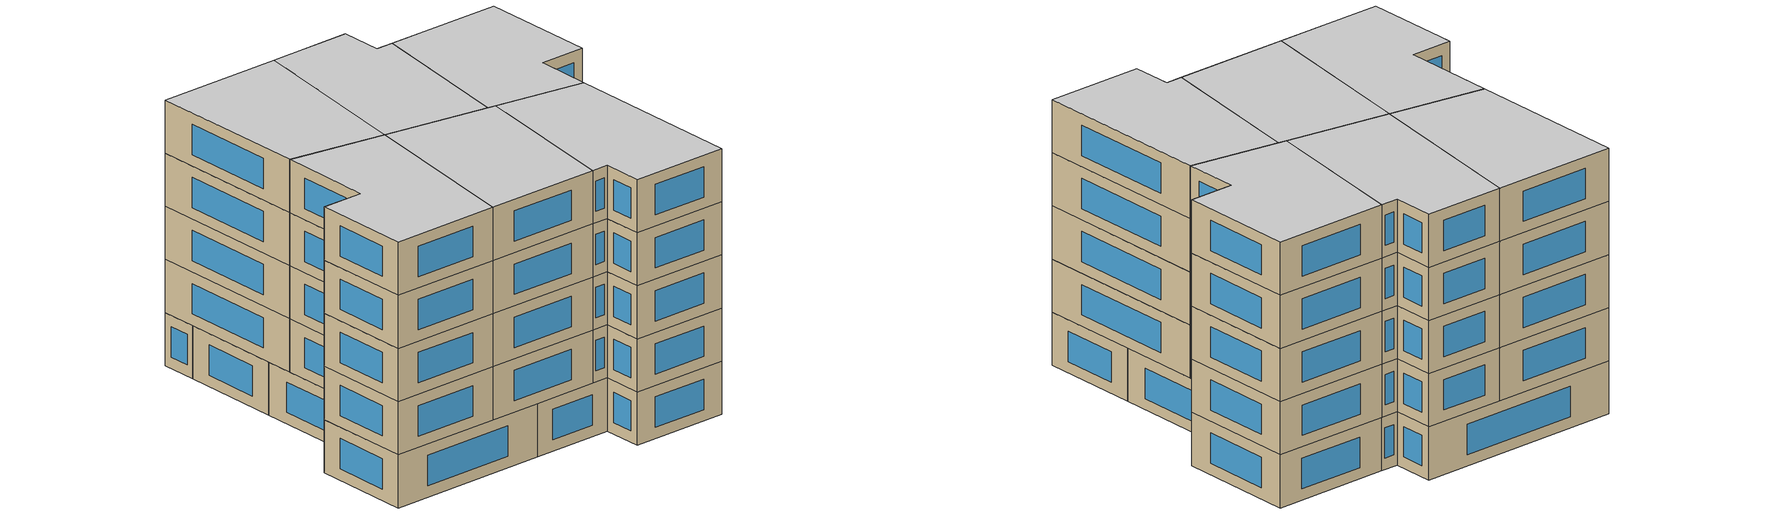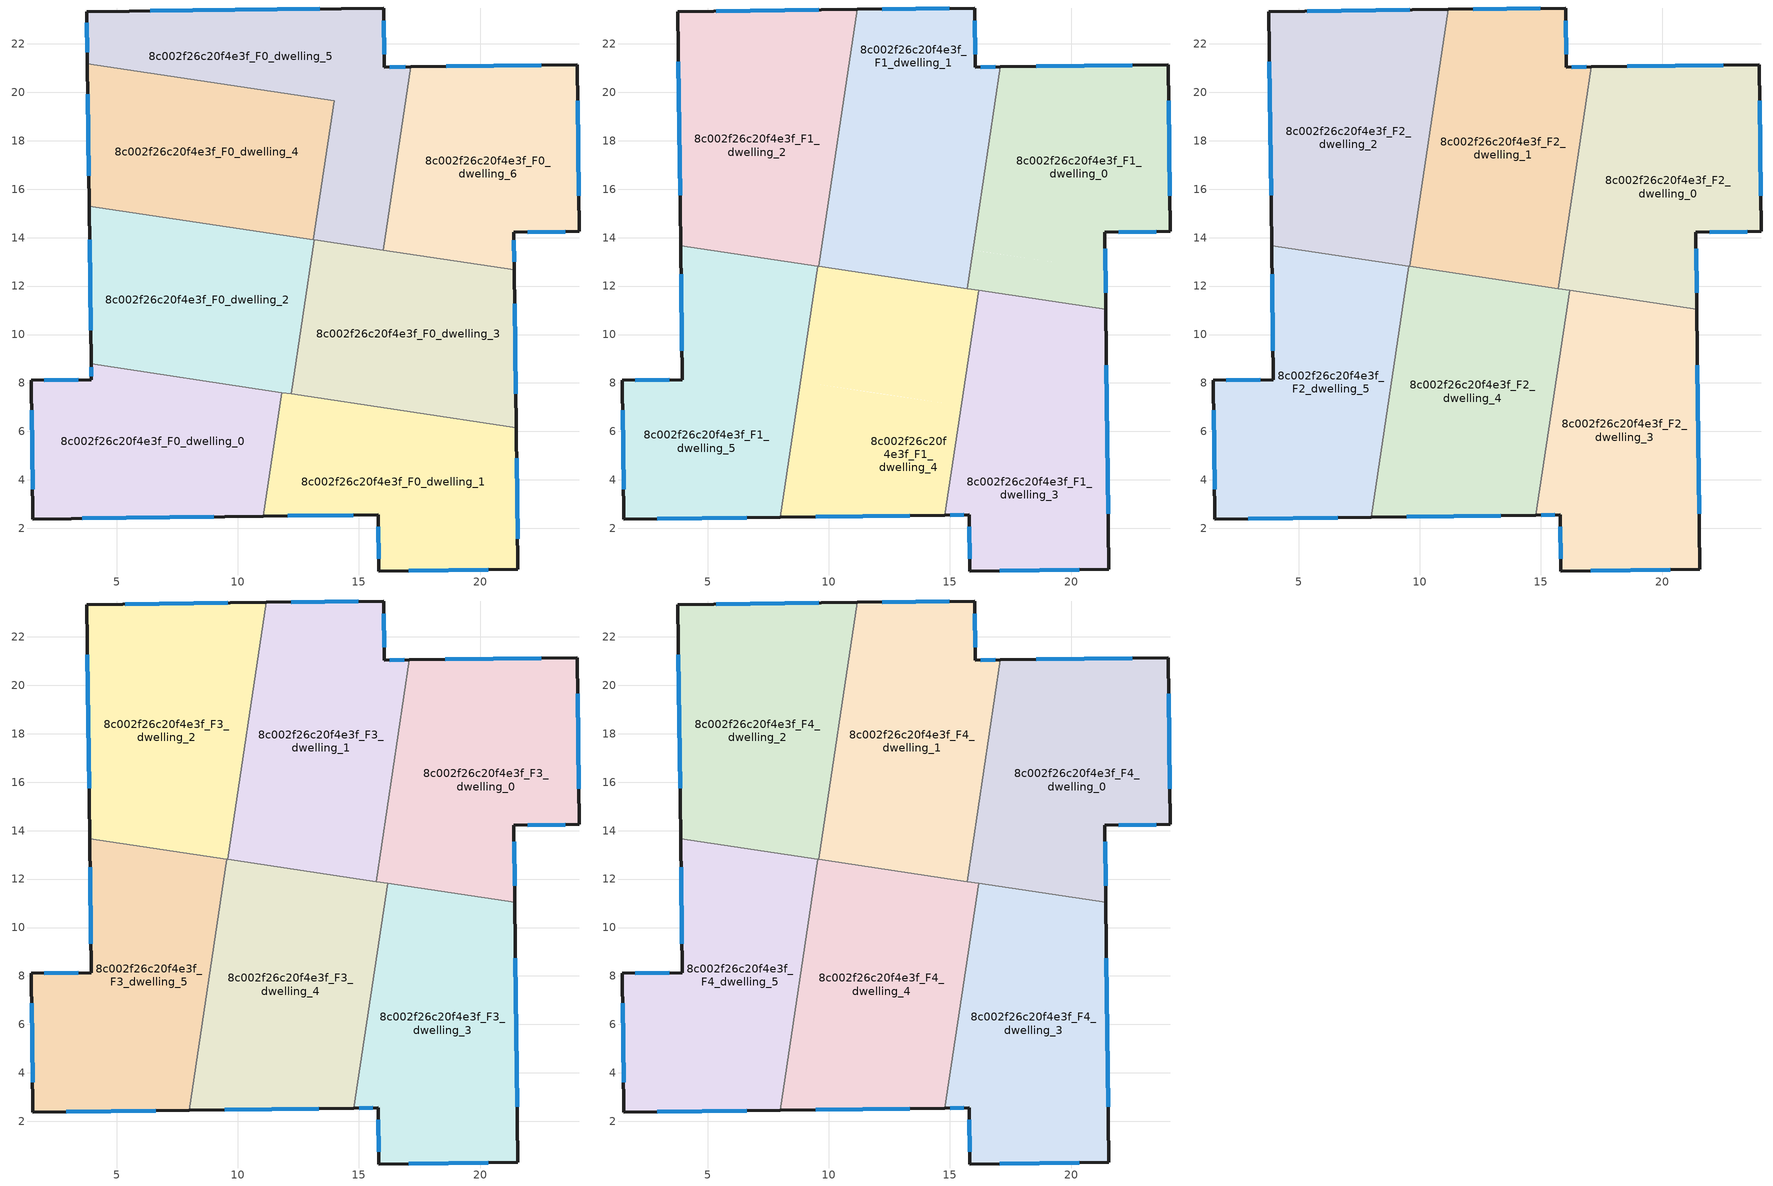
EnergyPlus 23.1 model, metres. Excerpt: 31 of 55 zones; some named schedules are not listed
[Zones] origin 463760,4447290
8c002f26c20f4e3f_F0_dwelling_0
 floor ground (EU_floor_Construction): 11.81,7.6 11.04,2.49 1.53,2.38 1.47,8.11 3.95,8.14 3.94,8.78 z0
 wall outside (EU_wall_Construction): 3.94,8.78 3.95,8.14 1.47,8.11 1.53,2.38 11.04,2.49 z0:3
 wall to 8c002f26c20f4e3f_F0_dwelling_1 (EU_wall_Construction): 11.04,2.49 11.81,7.6 z0:3
 wall to 8c002f26c20f4e3f_F0_dwelling_2 (EU_wall_Construction): 11.81,7.6 3.94,8.78 z0:3
 window (EU_Window_Construction): 3.42,8.13 2,8.11 / 3.94,8.65 3.95,8.28 / 3.57,2.4 9,2.47 / 1.48,6.88 1.52,3.6 z0.64:2.36
8c002f26c20f4e3f_F0_dwelling_1
 floor ground (EU_floor_Construction): 21.5,6.15 21.57,0.31 15.82,0.23 15.79,2.55 11.04,2.49 11.81,7.6 z0
 wall outside (EU_wall_Construction): 11.04,2.49 15.79,2.55 15.82,0.23 21.57,0.31 21.5,6.15 z0:3
 wall to 8c002f26c20f4e3f_F0_dwelling_3 (EU_wall_Construction): 21.5,6.15 12.2,7.54 z0:3
 wall to 8c002f26c20f4e3f_F0_dwelling_2 (EU_wall_Construction): 12.2,7.54 11.81,7.6 z0:3
 window (EU_Window_Construction): 21.55,1.56 21.51,4.9 / 17.05,0.25 20.34,0.29 / 15.8,2.06 15.81,0.73 / 12.06,2.51 14.77,2.54 z0.64:2.36
8c002f26c20f4e3f_F0_dwelling_2
 floor ground (EU_floor_Construction): 13.15,13.91 12.2,7.54 3.94,8.78 3.86,15.3 z0
 wall outside (EU_wall_Construction): 3.86,15.3 3.94,8.78 z0:3
 wall to 8c002f26c20f4e3f_F0_dwelling_3 (EU_wall_Construction): 12.2,7.54 13.15,13.91 z0:3
 wall to 8c002f26c20f4e3f_F0_dwelling_4 (EU_wall_Construction): 13.11,13.92 3.86,15.3 z0:3
 wall to 8c002f26c20f4e3f_F0_dwelling_5 (EU_wall_Construction): 13.15,13.91 13.11,13.92 z0:3
 window (EU_Window_Construction): 3.87,13.91 3.92,10.18 z0.64:2.36
8c002f26c20f4e3f_F0_dwelling_3
 floor ground (EU_floor_Construction): 21.41,12.67 21.5,6.15 12.2,7.54 13.15,13.91 z0
 wall outside (EU_wall_Construction): 21.5,6.15 21.41,12.67 z0:3
 wall to 8c002f26c20f4e3f_F0_dwelling_6 (EU_wall_Construction): 21.41,12.67 16,13.48 z0:3
 wall to 8c002f26c20f4e3f_F0_dwelling_5 (EU_wall_Construction): 16,13.48 13.15,13.91 z0:3
 window (EU_Window_Construction): 21.48,7.55 21.43,11.27 z0.64:2.36
8c002f26c20f4e3f_F0_dwelling_4
 floor ground (EU_floor_Construction): 13.97,19.66 13.11,13.92 3.86,15.3 3.78,21.19 z0
 wall outside (EU_wall_Construction): 3.78,21.19 3.86,15.3 z0:3
 wall to 8c002f26c20f4e3f_F0_dwelling_5 (EU_wall_Construction): 13.11,13.92 13.97,19.66 3.78,21.19 z0:3
 window (EU_Window_Construction): 3.8,19.93 3.84,16.57 z0.64:2.36
8c002f26c20f4e3f_F0_dwelling_5
 floor ground (EU_floor_Construction): 16.02,23.49 16.05,21.04 17.14,21.06 16,13.48 13.11,13.92 13.97,19.66 3.78,21.19 3.76,23.33 z0
 wall outside (EU_wall_Construction): 17.14,21.06 16.05,21.04 16.02,23.49 3.76,23.33 3.78,21.19 z0:3
 wall to 8c002f26c20f4e3f_F0_dwelling_6 (EU_wall_Construction): 16,13.48 17.14,21.06 z0:3
 window (EU_Window_Construction): 3.76,22.88 3.78,21.65 / 13.39,23.45 6.38,23.37 / 16.04,21.57 16.02,22.96 / 16.9,21.05 16.28,21.05 z0.64:2.36
8c002f26c20f4e3f_F0_dwelling_6
 floor ground (EU_floor_Construction): 24.01,21.14 24.09,14.26 21.4,14.22 21.41,12.67 16,13.48 17.14,21.06 z0
 wall outside (EU_wall_Construction): 21.41,12.67 21.4,14.22 24.09,14.26 24.01,21.14 17.14,21.06 z0:3
 window (EU_Window_Construction): 22.54,21.12 18.61,21.07 / 24.08,15.73 24.03,19.66 / 21.97,14.23 23.52,14.25 / 21.41,13 21.4,13.89 z0.64:2.36
8c002f26c20f4e3f_F1_dwelling_0
 floor to 8c002f26c20f4e3f_F0_dwelling_6 (EU_floor_Construction): 24.01,21.14 24.09,14.26 21.4,14.22 21.41,12.67 16,13.48 17.14,21.06 z3
 floor to 8c002f26c20f4e3f_F0_dwelling_5 (EU_floor_Construction): 17.14,21.06 16,13.48 15.95,13.49 17.08,21.06 z3
 floor to 8c002f26c20f4e3f_F0_dwelling_3 (EU_floor_Construction): 21.41,12.67 21.43,11.04 15.71,11.9 15.95,13.49 z3
 wall outside (EU_wall_Construction): 21.43,11.04 21.4,14.22 24.09,14.26 24.01,21.14 17.08,21.06 z3:6
 wall to 8c002f26c20f4e3f_F1_dwelling_1 (EU_wall_Construction): 17.08,21.06 15.71,11.9 z3:6
 wall to 8c002f26c20f4e3f_F1_dwelling_3 (EU_wall_Construction): 16.18,11.83 21.43,11.04 z3:6
 wall to 8c002f26c20f4e3f_F1_dwelling_4 (EU_wall_Construction): 15.71,11.9 16.18,11.83 z3:6
 window (EU_Window_Construction): 21.43,11.72 21.4,13.54 / 22.53,21.12 18.57,21.07 / 24.08,15.73 24.03,19.66 / 21.97,14.23 23.52,14.25 z3.64:5.36
8c002f26c20f4e3f_F1_dwelling_1
 floor to 8c002f26c20f4e3f_F0_dwelling_5 (EU_floor_Construction): 16.02,23.49 16.05,21.04 17.08,21.06 15.95,13.49 13.11,13.92 13.97,19.66 10.67,20.16 11.16,23.43 z3
 floor to 8c002f26c20f4e3f_F0_dwelling_4 (EU_floor_Construction): 13.97,19.66 13.11,13.92 9.81,14.41 10.67,20.16 z3
 floor to 8c002f26c20f4e3f_F0_dwelling_2 (EU_floor_Construction): 13.15,13.91 12.92,12.32 9.57,12.82 9.81,14.41 z3
 floor to 8c002f26c20f4e3f_F0_dwelling_3 (EU_floor_Construction): 15.95,13.49 15.71,11.9 12.92,12.32 13.15,13.91 z3
 wall outside (EU_wall_Construction): 17.08,21.06 16.05,21.04 16.02,23.49 11.16,23.43 z3:6
 wall to 8c002f26c20f4e3f_F1_dwelling_2 (EU_wall_Construction): 11.16,23.43 9.57,12.82 z3:6
 wall to 8c002f26c20f4e3f_F1_dwelling_4 (EU_wall_Construction): 9.57,12.82 15.71,11.9 z3:6
 window (EU_Window_Construction): 14.98,23.47 12.2,23.44 / 16.04,21.57 16.02,22.96 / 16.86,21.05 16.27,21.05 z3.64:5.36
8c002f26c20f4e3f_F1_dwelling_2
 floor to 8c002f26c20f4e3f_F0_dwelling_4 (EU_floor_Construction): 10.67,20.16 9.81,14.41 3.86,15.3 3.78,21.19 z3
 floor to 8c002f26c20f4e3f_F0_dwelling_5 (EU_floor_Construction): 11.16,23.43 10.67,20.16 3.78,21.19 3.76,23.33 z3
 floor to 8c002f26c20f4e3f_F0_dwelling_2 (EU_floor_Construction): 9.81,14.41 9.57,12.82 3.88,13.67 3.86,15.3 z3
 wall outside (EU_wall_Construction): 11.16,23.43 3.76,23.33 3.88,13.67 z3:6
 wall to 8c002f26c20f4e3f_F1_dwelling_5 (EU_wall_Construction): 3.88,13.67 9.55,12.82 z3:6
 wall to 8c002f26c20f4e3f_F1_dwelling_4 (EU_wall_Construction): 9.55,12.82 9.57,12.82 z3:6
 window (EU_Window_Construction): 3.78,21.27 3.85,15.74 / 9.58,23.41 5.34,23.35 z3.64:5.36
8c002f26c20f4e3f_F1_dwelling_3
 floor to 8c002f26c20f4e3f_F0_dwelling_1 (EU_floor_Construction): 21.5,6.15 21.57,0.31 15.82,0.23 15.79,2.55 14.79,2.54 15.47,7.05 z3
 floor to 8c002f26c20f4e3f_F0_dwelling_3 (EU_floor_Construction): 21.43,11.04 21.5,6.15 15.47,7.05 16.18,11.83 z3
 wall outside (EU_wall_Construction): 14.79,2.54 15.79,2.55 15.82,0.23 21.57,0.31 21.43,11.04 z3:6
 wall to 8c002f26c20f4e3f_F1_dwelling_4 (EU_wall_Construction): 16.18,11.83 14.79,2.54 z3:6
 window (EU_Window_Construction): 21.54,2.61 21.46,8.74 / 17.05,0.25 20.34,0.29 / 15.8,2.06 15.81,0.73 / 15,2.54 15.58,2.55 z3.64:5.36
8c002f26c20f4e3f_F1_dwelling_4
 floor to 8c002f26c20f4e3f_F0_dwelling_2 (EU_floor_Construction): 12.92,12.32 12.2,7.54 8.83,8.05 9.55,12.82 z3
 floor to 8c002f26c20f4e3f_F0_dwelling_0 (EU_floor_Construction): 11.81,7.6 11.04,2.49 7.99,2.46 8.83,8.05 z3
 floor to 8c002f26c20f4e3f_F0_dwelling_1 (EU_floor_Construction): 15.47,7.05 14.79,2.54 11.04,2.49 11.81,7.6 z3
 floor to 8c002f26c20f4e3f_F0_dwelling_3 (EU_floor_Construction): 16.18,11.83 15.47,7.05 12.2,7.54 12.92,12.32 z3
 wall outside (EU_wall_Construction): 7.99,2.46 14.79,2.54 z3:6
 wall to 8c002f26c20f4e3f_F1_dwelling_5 (EU_wall_Construction): 9.55,12.82 7.99,2.46 z3:6
 window (EU_Window_Construction): 9.45,2.47 13.33,2.52 z3.64:5.36
8c002f26c20f4e3f_F1_dwelling_5
 floor to 8c002f26c20f4e3f_F0_dwelling_0 (EU_floor_Construction): 8.83,8.05 7.99,2.46 1.53,2.38 1.47,8.11 3.95,8.14 3.94,8.78 z3
 floor to 8c002f26c20f4e3f_F0_dwelling_2 (EU_floor_Construction): 9.55,12.82 8.83,8.05 3.94,8.78 3.88,13.67 z3
 wall outside (EU_wall_Construction): 3.88,13.67 3.95,8.14 1.47,8.11 1.53,2.38 7.99,2.46 z3:6
 window (EU_Window_Construction): 3.89,12.49 3.93,9.32 / 2.92,2.39 6.61,2.44 / 1.48,6.88 1.52,3.6 / 3.42,8.13 2,8.11 z3.64:5.36
8c002f26c20f4e3f_F2_dwelling_0
 floor to 8c002f26c20f4e3f_F1_dwelling_0 (EU_floor_Construction): 24.01,21.14 24.09,14.26 21.4,14.22 21.43,11.04 15.71,11.9 17.08,21.06 z6
 wall outside (EU_wall_Construction): 21.43,11.04 21.4,14.22 24.09,14.26 24.01,21.14 17.08,21.06 z6:9
 wall to 8c002f26c20f4e3f_F2_dwelling_1 (EU_wall_Construction): 17.08,21.06 15.71,11.9 z6:9
 wall to 8c002f26c20f4e3f_F2_dwelling_3 (EU_wall_Construction): 16.18,11.83 21.43,11.04 z6:9
 wall to 8c002f26c20f4e3f_F2_dwelling_4 (EU_wall_Construction): 15.71,11.9 16.18,11.83 z6:9
 window (EU_Window_Construction): 21.43,11.72 21.4,13.54 / 22.53,21.12 18.57,21.07 / 24.08,15.73 24.03,19.66 / 21.97,14.23 23.52,14.25 z6.64:8.36
8c002f26c20f4e3f_F2_dwelling_1
 floor to 8c002f26c20f4e3f_F1_dwelling_1 (EU_floor_Construction): 16.02,23.49 16.05,21.04 17.08,21.06 15.71,11.9 9.57,12.82 11.16,23.43 z6
 wall outside (EU_wall_Construction): 17.08,21.06 16.05,21.04 16.02,23.49 11.16,23.43 z6:9
 wall to 8c002f26c20f4e3f_F2_dwelling_2 (EU_wall_Construction): 11.16,23.43 9.57,12.82 z6:9
 wall to 8c002f26c20f4e3f_F2_dwelling_4 (EU_wall_Construction): 9.57,12.82 15.71,11.9 z6:9
 window (EU_Window_Construction): 14.98,23.47 12.2,23.44 / 16.04,21.57 16.02,22.96 / 16.86,21.05 16.27,21.05 z6.64:8.36
8c002f26c20f4e3f_F2_dwelling_2
 floor to 8c002f26c20f4e3f_F1_dwelling_2 (EU_floor_Construction): 11.16,23.43 9.57,12.82 3.88,13.67 3.76,23.33 z6
 wall outside (EU_wall_Construction): 11.16,23.43 3.76,23.33 3.88,13.67 z6:9
 wall to 8c002f26c20f4e3f_F2_dwelling_5 (EU_wall_Construction): 3.88,13.67 9.55,12.82 z6:9
 wall to 8c002f26c20f4e3f_F2_dwelling_4 (EU_wall_Construction): 9.55,12.82 9.57,12.82 z6:9
 window (EU_Window_Construction): 3.78,21.27 3.85,15.74 / 9.58,23.41 5.34,23.35 z6.64:8.36
8c002f26c20f4e3f_F2_dwelling_3
 floor to 8c002f26c20f4e3f_F1_dwelling_3 (EU_floor_Construction): 21.43,11.04 21.57,0.31 15.82,0.23 15.79,2.55 14.79,2.54 16.18,11.83 z6
 wall outside (EU_wall_Construction): 14.79,2.54 15.79,2.55 15.82,0.23 21.57,0.31 21.43,11.04 z6:9
 wall to 8c002f26c20f4e3f_F2_dwelling_4 (EU_wall_Construction): 16.18,11.83 14.79,2.54 z6:9
 window (EU_Window_Construction): 21.54,2.61 21.46,8.74 / 17.05,0.25 20.34,0.29 / 15.8,2.06 15.81,0.73 / 15,2.54 15.58,2.55 z6.64:8.36
8c002f26c20f4e3f_F2_dwelling_4
 floor to 8c002f26c20f4e3f_F1_dwelling_4 (EU_floor_Construction): 16.18,11.83 14.79,2.54 7.99,2.46 9.55,12.82 z6
 wall outside (EU_wall_Construction): 7.99,2.46 14.79,2.54 z6:9
 wall to 8c002f26c20f4e3f_F2_dwelling_5 (EU_wall_Construction): 9.55,12.82 7.99,2.46 z6:9
 window (EU_Window_Construction): 9.45,2.47 13.33,2.52 z6.64:8.36
8c002f26c20f4e3f_F2_dwelling_5
 floor to 8c002f26c20f4e3f_F1_dwelling_5 (EU_floor_Construction): 9.55,12.82 7.99,2.46 1.53,2.38 1.47,8.11 3.95,8.14 3.88,13.67 z6
 wall outside (EU_wall_Construction): 3.88,13.67 3.95,8.14 1.47,8.11 1.53,2.38 7.99,2.46 z6:9
 window (EU_Window_Construction): 3.89,12.49 3.93,9.32 / 2.92,2.39 6.61,2.44 / 1.48,6.88 1.52,3.6 / 3.42,8.13 2,8.11 z6.64:8.36
8c002f26c20f4e3f_F3_dwelling_0
 floor to 8c002f26c20f4e3f_F2_dwelling_0 (EU_floor_Construction): 24.01,21.14 24.09,14.26 21.4,14.22 21.43,11.04 15.71,11.9 17.08,21.06 z9
 wall outside (EU_wall_Construction): 21.43,11.04 21.4,14.22 24.09,14.26 24.01,21.14 17.08,21.06 z9:12
 wall to 8c002f26c20f4e3f_F3_dwelling_1 (EU_wall_Construction): 17.08,21.06 15.71,11.9 z9:12
 wall to 8c002f26c20f4e3f_F3_dwelling_3 (EU_wall_Construction): 16.18,11.83 21.43,11.04 z9:12
 wall to 8c002f26c20f4e3f_F3_dwelling_4 (EU_wall_Construction): 15.71,11.9 16.18,11.83 z9:12
 window (EU_Window_Construction): 21.43,11.72 21.4,13.54 / 22.53,21.12 18.57,21.07 / 24.08,15.73 24.03,19.66 / 21.97,14.23 23.52,14.25 z9.64:11.36
8c002f26c20f4e3f_F3_dwelling_1
 floor to 8c002f26c20f4e3f_F2_dwelling_1 (EU_floor_Construction): 16.02,23.49 16.05,21.04 17.08,21.06 15.71,11.9 9.57,12.82 11.16,23.43 z9
 wall outside (EU_wall_Construction): 17.08,21.06 16.05,21.04 16.02,23.49 11.16,23.43 z9:12
 wall to 8c002f26c20f4e3f_F3_dwelling_2 (EU_wall_Construction): 11.16,23.43 9.57,12.82 z9:12
 wall to 8c002f26c20f4e3f_F3_dwelling_4 (EU_wall_Construction): 9.57,12.82 15.71,11.9 z9:12
 window (EU_Window_Construction): 14.98,23.47 12.2,23.44 / 16.04,21.57 16.02,22.96 / 16.86,21.05 16.27,21.05 z9.64:11.36
8c002f26c20f4e3f_F3_dwelling_2
 floor to 8c002f26c20f4e3f_F2_dwelling_2 (EU_floor_Construction): 11.16,23.43 9.57,12.82 3.88,13.67 3.76,23.33 z9
 wall outside (EU_wall_Construction): 11.16,23.43 3.76,23.33 3.88,13.67 z9:12
 wall to 8c002f26c20f4e3f_F3_dwelling_5 (EU_wall_Construction): 3.88,13.67 9.55,12.82 z9:12
 wall to 8c002f26c20f4e3f_F3_dwelling_4 (EU_wall_Construction): 9.55,12.82 9.57,12.82 z9:12
 window (EU_Window_Construction): 3.78,21.27 3.85,15.74 / 9.58,23.41 5.34,23.35 z9.64:11.36
8c002f26c20f4e3f_F3_dwelling_3
 floor to 8c002f26c20f4e3f_F2_dwelling_3 (EU_floor_Construction): 21.43,11.04 21.57,0.31 15.82,0.23 15.79,2.55 14.79,2.54 16.18,11.83 z9
 wall outside (EU_wall_Construction): 14.79,2.54 15.79,2.55 15.82,0.23 21.57,0.31 21.43,11.04 z9:12
 wall to 8c002f26c20f4e3f_F3_dwelling_4 (EU_wall_Construction): 16.18,11.83 14.79,2.54 z9:12
 window (EU_Window_Construction): 21.54,2.61 21.46,8.74 / 17.05,0.25 20.34,0.29 / 15.8,2.06 15.81,0.73 / 15,2.54 15.58,2.55 z9.64:11.36
8c002f26c20f4e3f_F3_dwelling_4
 floor to 8c002f26c20f4e3f_F2_dwelling_4 (EU_floor_Construction): 16.18,11.83 14.79,2.54 7.99,2.46 9.55,12.82 z9
 wall outside (EU_wall_Construction): 7.99,2.46 14.79,2.54 z9:12
 wall to 8c002f26c20f4e3f_F3_dwelling_5 (EU_wall_Construction): 9.55,12.82 7.99,2.46 z9:12
 window (EU_Window_Construction): 9.45,2.47 13.33,2.52 z9.64:11.36
8c002f26c20f4e3f_F3_dwelling_5
 floor to 8c002f26c20f4e3f_F2_dwelling_5 (EU_floor_Construction): 9.55,12.82 7.99,2.46 1.53,2.38 1.47,8.11 3.95,8.14 3.88,13.67 z9
 wall outside (EU_wall_Construction): 3.88,13.67 3.95,8.14 1.47,8.11 1.53,2.38 7.99,2.46 z9:12
 window (EU_Window_Construction): 3.89,12.49 3.93,9.32 / 2.92,2.39 6.61,2.44 / 1.48,6.88 1.52,3.6 / 3.42,8.13 2,8.11 z9.64:11.36
8c002f26c20f4e3f_F4_dwelling_0
 floor to 8c002f26c20f4e3f_F3_dwelling_0 (EU_floor_Construction): 24.01,21.14 24.09,14.26 21.4,14.22 21.43,11.04 15.71,11.9 17.08,21.06 z12
 wall outside (EU_wall_Construction): 21.43,11.04 21.4,14.22 24.09,14.26 24.01,21.14 17.08,21.06 z12:15
 wall to 8c002f26c20f4e3f_F4_dwelling_1 (EU_wall_Construction): 17.08,21.06 15.71,11.9 z12:15
 wall to 8c002f26c20f4e3f_F4_dwelling_3 (EU_wall_Construction): 16.18,11.83 21.43,11.04 z12:15
 wall to 8c002f26c20f4e3f_F4_dwelling_4 (EU_wall_Construction): 15.71,11.9 16.18,11.83 z12:15
 window (EU_Window_Construction): 21.43,11.72 21.4,13.54 / 22.53,21.12 18.57,21.07 / 24.08,15.73 24.03,19.66 / 21.97,14.23 23.52,14.25 z12.64:14.36
 ceiling to 8c002f26c20f4e3f_F5_dwelling_0 (EU_floor_Construction): 21.43,11.04 21.4,14.22 24.09,14.26 24.01,21.14 17.08,21.06 15.71,11.9 z15
8c002f26c20f4e3f_F4_dwelling_1
 floor to 8c002f26c20f4e3f_F3_dwelling_1 (EU_floor_Construction): 16.02,23.49 16.05,21.04 17.08,21.06 15.71,11.9 9.57,12.82 11.16,23.43 z12
 wall outside (EU_wall_Construction): 17.08,21.06 16.05,21.04 16.02,23.49 11.16,23.43 z12:15
 wall to 8c002f26c20f4e3f_F4_dwelling_2 (EU_wall_Construction): 11.16,23.43 9.57,12.82 z12:15
 wall to 8c002f26c20f4e3f_F4_dwelling_4 (EU_wall_Construction): 9.57,12.82 15.71,11.9 z12:15
 window (EU_Window_Construction): 14.98,23.47 12.2,23.44 / 16.04,21.57 16.02,22.96 / 16.86,21.05 16.27,21.05 z12.64:14.36
 ceiling to 8c002f26c20f4e3f_F5_dwelling_1 (EU_floor_Construction): 15.71,11.9 17.08,21.06 16.05,21.04 16.02,23.49 11.16,23.43 9.57,12.82 z15
8c002f26c20f4e3f_F4_dwelling_2
 floor to 8c002f26c20f4e3f_F3_dwelling_2 (EU_floor_Construction): 11.16,23.43 9.57,12.82 3.88,13.67 3.76,23.33 z12
 wall outside (EU_wall_Construction): 11.16,23.43 3.76,23.33 3.88,13.67 z12:15
 wall to 8c002f26c20f4e3f_F4_dwelling_5 (EU_wall_Construction): 3.88,13.67 9.55,12.82 z12:15
 wall to 8c002f26c20f4e3f_F4_dwelling_4 (EU_wall_Construction): 9.55,12.82 9.57,12.82 z12:15
 window (EU_Window_Construction): 3.78,21.27 3.85,15.74 / 9.58,23.41 5.34,23.35 z12.64:14.36
 ceiling to 8c002f26c20f4e3f_F5_dwelling_2 (EU_floor_Construction): 9.57,12.82 11.16,23.43 3.76,23.33 3.88,13.67 z15
8c002f26c20f4e3f_F4_dwelling_3
 floor to 8c002f26c20f4e3f_F3_dwelling_3 (EU_floor_Construction): 21.43,11.04 21.57,0.31 15.82,0.23 15.79,2.55 14.79,2.54 16.18,11.83 z12
 wall outside (EU_wall_Construction): 14.79,2.54 15.79,2.55 15.82,0.23 21.57,0.31 21.43,11.04 z12:15
 wall to 8c002f26c20f4e3f_F4_dwelling_4 (EU_wall_Construction): 16.18,11.83 14.79,2.54 z12:15
 window (EU_Window_Construction): 21.54,2.61 21.46,8.74 / 17.05,0.25 20.34,0.29 / 15.8,2.06 15.81,0.73 / 15,2.54 15.58,2.55 z12.64:14.36
 ceiling to 8c002f26c20f4e3f_F5_dwelling_3 (EU_floor_Construction): 21.57,0.31 21.43,11.04 16.18,11.83 14.79,2.54 15.79,2.55 15.82,0.23 z15
8c002f26c20f4e3f_F4_dwelling_4
 floor to 8c002f26c20f4e3f_F3_dwelling_4 (EU_floor_Construction): 16.18,11.83 14.79,2.54 7.99,2.46 9.55,12.82 z12
 wall outside (EU_wall_Construction): 7.99,2.46 14.79,2.54 z12:15
 wall to 8c002f26c20f4e3f_F4_dwelling_5 (EU_wall_Construction): 9.55,12.82 7.99,2.46 z12:15
 window (EU_Window_Construction): 9.45,2.47 13.33,2.52 z12.64:14.36
 ceiling to 8c002f26c20f4e3f_F5_dwelling_4 (EU_floor_Construction): 14.79,2.54 16.18,11.83 9.55,12.82 7.99,2.46 z15
8c002f26c20f4e3f_F4_dwelling_5
 floor to 8c002f26c20f4e3f_F3_dwelling_5 (EU_floor_Construction): 9.55,12.82 7.99,2.46 1.53,2.38 1.47,8.11 3.95,8.14 3.88,13.67 z12
 wall outside (EU_wall_Construction): 3.88,13.67 3.95,8.14 1.47,8.11 1.53,2.38 7.99,2.46 z12:15
 window (EU_Window_Construction): 3.89,12.49 3.93,9.32 / 2.92,2.39 6.61,2.44 / 1.48,6.88 1.52,3.6 / 3.42,8.13 2,8.11 z12.64:14.36
 ceiling to 8c002f26c20f4e3f_F5_dwelling_5 (EU_floor_Construction): 7.99,2.46 9.55,12.82 3.88,13.67 3.95,8.14 1.47,8.11 1.53,2.38 z15
[Building]
EU S2 Campaign: North Axis=0; Terrain=City; Solar Distribution=FullExterior
[Site:Location]
Yerevan-Zvartnots.Intl.AP: Latitude=40.15; Longitude=44.383; Time Zone=4; Elevation=854
[SizingPeriod:WeatherFileDays]
AnnualSizingPeriod: Begin Month=1; Begin Day of Month=1; End Month=12; End Day of Month=31; Day of Week for Start Day=Monday; Use Weather File Daylight Saving Period=No; Use Weather File Rain and Snow Indicators=No
[MATERIAL]
EU_InternalMass_Material: Roughness=MediumRough; Thickness=0.1; Conductivity=1; Density=1800; Specific Heat=900; Thermal Absorptance=0.9; Solar Absorptance=0.7; Visible Absorptance=0.7
[MATERIAL:NOMASS] Roughness=MediumRough; Thermal Absorptance=0.9; Solar Absorptance=0.7; Visible Absorptance=0.7
Name | Thermal Resistance
EU_wall_NoMass | 1.05043
EU_floor_NoMass | 0.478065
[WINDOWMATERIAL:SIMPLEGLAZINGSYSTEM]
EU_Window_SimpleGlazing: UFactor=2.5566; Solar Heat Gain Coefficient=0.75; Visible Transmittance=0.75
[CONSTRUCTION]
EU_wall_Construction: EU_wall_NoMass
EU_floor_Construction: EU_floor_NoMass
EU_Window_Construction: EU_Window_SimpleGlazing
EU_InternalMass_Construction: EU_InternalMass_Material
[ZONE] Type=1; Multiplier=1; Ceiling Height=autocalculate; Floor Area=autocalculate; Part of Total Floor Area=Yes
Name | Volume
8c002f26c20f4e3f_F0_dwelling_0 | 171.452
8c002f26c20f4e3f_F1_dwelling_0; 8c002f26c20f4e3f_F2_dwelling_0; 8c002f26c20f4e3f_F3_dwelling_0; 8c002f26c20f4e3f_F4_dwelling_0 | 199.996
8c002f26c20f4e3f_F0_dwelling_1 | 171.462
8c002f26c20f4e3f_F1_dwelling_1; 8c002f26c20f4e3f_F2_dwelling_1; 8c002f26c20f4e3f_F3_dwelling_1; 8c002f26c20f4e3f_F4_dwelling_1 | 200.011
8c002f26c20f4e3f_F0_dwelling_2 | 171.426
8c002f26c20f4e3f_F1_dwelling_2; 8c002f26c20f4e3f_F2_dwelling_2; 8c002f26c20f4e3f_F3_dwelling_2; 8c002f26c20f4e3f_F4_dwelling_2 | 200.006
8c002f26c20f4e3f_F0_dwelling_3 | 171.43
8c002f26c20f4e3f_F1_dwelling_3; 8c002f26c20f4e3f_F2_dwelling_3; 8c002f26c20f4e3f_F3_dwelling_3; 8c002f26c20f4e3f_F4_dwelling_3 | 200.019
8c002f26c20f4e3f_F0_dwelling_4 | 171.429
8c002f26c20f4e3f_F1_dwelling_4; 8c002f26c20f4e3f_F2_dwelling_4; 8c002f26c20f4e3f_F3_dwelling_4; 8c002f26c20f4e3f_F4_dwelling_4 | 200.012
8c002f26c20f4e3f_F0_dwelling_5; 8c002f26c20f4e3f_F0_dwelling_6 | 171.442
8c002f26c20f4e3f_F1_dwelling_5; 8c002f26c20f4e3f_F2_dwelling_5; 8c002f26c20f4e3f_F3_dwelling_5; 8c002f26c20f4e3f_F4_dwelling_5 | 200.008
[INTERNALMASS] Construction=EU_InternalMass_Construction
Name | Zone or ZoneList | Surface Area
8c002f26c20f4e3f_F0_dwelling_0_EU_InternalMass | 8c002f26c20f4e3f_F0_dwelling_0 | 57.1506
8c002f26c20f4e3f_F0_dwelling_1_EU_InternalMass | 8c002f26c20f4e3f_F0_dwelling_1 | 57.1527
8c002f26c20f4e3f_F0_dwelling_2_EU_InternalMass | 8c002f26c20f4e3f_F0_dwelling_2 | 57.1403
8c002f26c20f4e3f_F0_dwelling_3_EU_InternalMass | 8c002f26c20f4e3f_F0_dwelling_3 | 57.1448
8c002f26c20f4e3f_F0_dwelling_4_EU_InternalMass | 8c002f26c20f4e3f_F0_dwelling_4 | 57.1415
8c002f26c20f4e3f_F0_dwelling_5_EU_InternalMass | 8c002f26c20f4e3f_F0_dwelling_5 | 57.1476
8c002f26c20f4e3f_F0_dwelling_6_EU_InternalMass | 8c002f26c20f4e3f_F0_dwelling_6 | 57.1471
8c002f26c20f4e3f_F1_dwelling_0_EU_InternalMass | 8c002f26c20f4e3f_F1_dwelling_0 | 66.6652
8c002f26c20f4e3f_F1_dwelling_1_EU_InternalMass | 8c002f26c20f4e3f_F1_dwelling_1 | 66.6704
8c002f26c20f4e3f_F1_dwelling_2_EU_InternalMass | 8c002f26c20f4e3f_F1_dwelling_2 | 66.6685
8c002f26c20f4e3f_F1_dwelling_3_EU_InternalMass | 8c002f26c20f4e3f_F1_dwelling_3 | 66.6729
8c002f26c20f4e3f_F1_dwelling_4_EU_InternalMass | 8c002f26c20f4e3f_F1_dwelling_4 | 66.6707
8c002f26c20f4e3f_F1_dwelling_5_EU_InternalMass | 8c002f26c20f4e3f_F1_dwelling_5 | 66.6693
8c002f26c20f4e3f_F2_dwelling_0_EU_InternalMass | 8c002f26c20f4e3f_F2_dwelling_0 | 66.6652
8c002f26c20f4e3f_F2_dwelling_1_EU_InternalMass | 8c002f26c20f4e3f_F2_dwelling_1 | 66.6704
8c002f26c20f4e3f_F2_dwelling_2_EU_InternalMass | 8c002f26c20f4e3f_F2_dwelling_2 | 66.6685
8c002f26c20f4e3f_F2_dwelling_3_EU_InternalMass | 8c002f26c20f4e3f_F2_dwelling_3 | 66.6729
8c002f26c20f4e3f_F2_dwelling_4_EU_InternalMass | 8c002f26c20f4e3f_F2_dwelling_4 | 66.6707
8c002f26c20f4e3f_F2_dwelling_5_EU_InternalMass | 8c002f26c20f4e3f_F2_dwelling_5 | 66.6693
8c002f26c20f4e3f_F3_dwelling_0_EU_InternalMass | 8c002f26c20f4e3f_F3_dwelling_0 | 66.6652
8c002f26c20f4e3f_F3_dwelling_1_EU_InternalMass | 8c002f26c20f4e3f_F3_dwelling_1 | 66.6704
8c002f26c20f4e3f_F3_dwelling_2_EU_InternalMass | 8c002f26c20f4e3f_F3_dwelling_2 | 66.6685
8c002f26c20f4e3f_F3_dwelling_3_EU_InternalMass | 8c002f26c20f4e3f_F3_dwelling_3 | 66.6729
8c002f26c20f4e3f_F3_dwelling_4_EU_InternalMass | 8c002f26c20f4e3f_F3_dwelling_4 | 66.6707
8c002f26c20f4e3f_F3_dwelling_5_EU_InternalMass | 8c002f26c20f4e3f_F3_dwelling_5 | 66.6693
8c002f26c20f4e3f_F4_dwelling_0_EU_InternalMass | 8c002f26c20f4e3f_F4_dwelling_0 | 66.6652
8c002f26c20f4e3f_F4_dwelling_1_EU_InternalMass | 8c002f26c20f4e3f_F4_dwelling_1 | 66.6704
8c002f26c20f4e3f_F4_dwelling_2_EU_InternalMass | 8c002f26c20f4e3f_F4_dwelling_2 | 66.6685
8c002f26c20f4e3f_F4_dwelling_3_EU_InternalMass | 8c002f26c20f4e3f_F4_dwelling_3 | 66.6729
8c002f26c20f4e3f_F4_dwelling_4_EU_InternalMass | 8c002f26c20f4e3f_F4_dwelling_4 | 66.6707
8c002f26c20f4e3f_F4_dwelling_5_EU_InternalMass | 8c002f26c20f4e3f_F4_dwelling_5 | 66.6693
[OTHEREQUIPMENT] Fuel Type=Electricity; Design Level Calculation Method=Watts/Area; Power per Zone Floor Area=1; Fraction Latent=0; Fraction Radiant=0; Fraction Lost=0; Carbon Dioxide Generation Rate=0; EndUse Subcategory=EU_Step8_InternalGains
Name | Zone or ZoneList or Space or SpaceList | Schedule
EU_Step8_InternalGain_8c002f26c20f4e3f_F0_dwelling_0_f000 | 8c002f26c20f4e3f_F0_dwelling_0 | EU_Step8_GainSchedule_8c002f26c20f4e3f_F0_dwelling_0_f000
EU_Step8_InternalGain_8c002f26c20f4e3f_F0_dwelling_1_f000 | 8c002f26c20f4e3f_F0_dwelling_1 | EU_Step8_GainSchedule_8c002f26c20f4e3f_F0_dwelling_1_f000
EU_Step8_InternalGain_8c002f26c20f4e3f_F0_dwelling_2_f000 | 8c002f26c20f4e3f_F0_dwelling_2 | EU_Step8_GainSchedule_8c002f26c20f4e3f_F0_dwelling_2_f000
EU_Step8_InternalGain_8c002f26c20f4e3f_F0_dwelling_3_f000 | 8c002f26c20f4e3f_F0_dwelling_3 | EU_Step8_GainSchedule_8c002f26c20f4e3f_F0_dwelling_3_f000
EU_Step8_InternalGain_8c002f26c20f4e3f_F0_dwelling_4_f000 | 8c002f26c20f4e3f_F0_dwelling_4 | EU_Step8_GainSchedule_8c002f26c20f4e3f_F0_dwelling_4_f000
EU_Step8_InternalGain_8c002f26c20f4e3f_F0_dwelling_5_f000 | 8c002f26c20f4e3f_F0_dwelling_5 | EU_Step8_GainSchedule_8c002f26c20f4e3f_F0_dwelling_5_f000
EU_Step8_InternalGain_8c002f26c20f4e3f_F0_dwelling_6_f000 | 8c002f26c20f4e3f_F0_dwelling_6 | EU_Step8_GainSchedule_8c002f26c20f4e3f_F0_dwelling_6_f000
EU_Step8_InternalGain_8c002f26c20f4e3f_F1_dwelling_0_f000 | 8c002f26c20f4e3f_F1_dwelling_0 | EU_Step8_GainSchedule_8c002f26c20f4e3f_F1_dwelling_0_f000
EU_Step8_InternalGain_8c002f26c20f4e3f_F1_dwelling_1_f000 | 8c002f26c20f4e3f_F1_dwelling_1 | EU_Step8_GainSchedule_8c002f26c20f4e3f_F1_dwelling_1_f000
EU_Step8_InternalGain_8c002f26c20f4e3f_F1_dwelling_2_f000 | 8c002f26c20f4e3f_F1_dwelling_2 | EU_Step8_GainSchedule_8c002f26c20f4e3f_F1_dwelling_2_f000
EU_Step8_InternalGain_8c002f26c20f4e3f_F1_dwelling_3_f000 | 8c002f26c20f4e3f_F1_dwelling_3 | EU_Step8_GainSchedule_8c002f26c20f4e3f_F1_dwelling_3_f000
EU_Step8_InternalGain_8c002f26c20f4e3f_F1_dwelling_4_f000 | 8c002f26c20f4e3f_F1_dwelling_4 | EU_Step8_GainSchedule_8c002f26c20f4e3f_F1_dwelling_4_f000
EU_Step8_InternalGain_8c002f26c20f4e3f_F1_dwelling_5_f000 | 8c002f26c20f4e3f_F1_dwelling_5 | EU_Step8_GainSchedule_8c002f26c20f4e3f_F1_dwelling_5_f000
EU_Step8_InternalGain_8c002f26c20f4e3f_F2_dwelling_0_f000 | 8c002f26c20f4e3f_F2_dwelling_0 | EU_Step8_GainSchedule_8c002f26c20f4e3f_F2_dwelling_0_f000
EU_Step8_InternalGain_8c002f26c20f4e3f_F2_dwelling_1_f000 | 8c002f26c20f4e3f_F2_dwelling_1 | EU_Step8_GainSchedule_8c002f26c20f4e3f_F2_dwelling_1_f000
EU_Step8_InternalGain_8c002f26c20f4e3f_F2_dwelling_2_f000 | 8c002f26c20f4e3f_F2_dwelling_2 | EU_Step8_GainSchedule_8c002f26c20f4e3f_F2_dwelling_2_f000
EU_Step8_InternalGain_8c002f26c20f4e3f_F2_dwelling_3_f000 | 8c002f26c20f4e3f_F2_dwelling_3 | EU_Step8_GainSchedule_8c002f26c20f4e3f_F2_dwelling_3_f000
EU_Step8_InternalGain_8c002f26c20f4e3f_F2_dwelling_4_f000 | 8c002f26c20f4e3f_F2_dwelling_4 | EU_Step8_GainSchedule_8c002f26c20f4e3f_F2_dwelling_4_f000
EU_Step8_InternalGain_8c002f26c20f4e3f_F2_dwelling_5_f000 | 8c002f26c20f4e3f_F2_dwelling_5 | EU_Step8_GainSchedule_8c002f26c20f4e3f_F2_dwelling_5_f000
EU_Step8_InternalGain_8c002f26c20f4e3f_F3_dwelling_0_f000 | 8c002f26c20f4e3f_F3_dwelling_0 | EU_Step8_GainSchedule_8c002f26c20f4e3f_F3_dwelling_0_f000
EU_Step8_InternalGain_8c002f26c20f4e3f_F3_dwelling_1_f000 | 8c002f26c20f4e3f_F3_dwelling_1 | EU_Step8_GainSchedule_8c002f26c20f4e3f_F3_dwelling_1_f000
EU_Step8_InternalGain_8c002f26c20f4e3f_F3_dwelling_2_f000 | 8c002f26c20f4e3f_F3_dwelling_2 | EU_Step8_GainSchedule_8c002f26c20f4e3f_F3_dwelling_2_f000
EU_Step8_InternalGain_8c002f26c20f4e3f_F3_dwelling_3_f000 | 8c002f26c20f4e3f_F3_dwelling_3 | EU_Step8_GainSchedule_8c002f26c20f4e3f_F3_dwelling_3_f000
EU_Step8_InternalGain_8c002f26c20f4e3f_F3_dwelling_4_f000 | 8c002f26c20f4e3f_F3_dwelling_4 | EU_Step8_GainSchedule_8c002f26c20f4e3f_F3_dwelling_4_f000
EU_Step8_InternalGain_8c002f26c20f4e3f_F3_dwelling_5_f000 | 8c002f26c20f4e3f_F3_dwelling_5 | EU_Step8_GainSchedule_8c002f26c20f4e3f_F3_dwelling_5_f000
EU_Step8_InternalGain_8c002f26c20f4e3f_F4_dwelling_0_f000 | 8c002f26c20f4e3f_F4_dwelling_0 | EU_Step8_GainSchedule_8c002f26c20f4e3f_F4_dwelling_0_f000
EU_Step8_InternalGain_8c002f26c20f4e3f_F4_dwelling_1_f000 | 8c002f26c20f4e3f_F4_dwelling_1 | EU_Step8_GainSchedule_8c002f26c20f4e3f_F4_dwelling_1_f000
EU_Step8_InternalGain_8c002f26c20f4e3f_F4_dwelling_2_f000 | 8c002f26c20f4e3f_F4_dwelling_2 | EU_Step8_GainSchedule_8c002f26c20f4e3f_F4_dwelling_2_f000
EU_Step8_InternalGain_8c002f26c20f4e3f_F4_dwelling_3_f000 | 8c002f26c20f4e3f_F4_dwelling_3 | EU_Step8_GainSchedule_8c002f26c20f4e3f_F4_dwelling_3_f000
EU_Step8_InternalGain_8c002f26c20f4e3f_F4_dwelling_4_f000 | 8c002f26c20f4e3f_F4_dwelling_4 | EU_Step8_GainSchedule_8c002f26c20f4e3f_F4_dwelling_4_f000
EU_Step8_InternalGain_8c002f26c20f4e3f_F4_dwelling_5_f000 | 8c002f26c20f4e3f_F4_dwelling_5 | EU_Step8_GainSchedule_8c002f26c20f4e3f_F4_dwelling_5_f000
[ZONEVENTILATION:DESIGNFLOWRATE] Schedule=EU_AlwaysOn; Design Flow Rate Calculation Method=AirChanges/Hour; Air Changes per Hour=0.557805; Ventilation Type=Natural; Fan Pressure Rise=0; Fan Total Efficiency=1; Constant Term Coefficient=1; Temperature Term Coefficient=0; Velocity Term Coefficient=0; Velocity Squared Term Coefficient=0; Minimum Indoor Temperature=-100; Maximum Indoor Temperature=100; Delta Temperature=-100; Minimum Outdoor Temperature=-100; Maximum Outdoor Temperature=100; Maximum Wind Speed=40
Name | Zone or ZoneList or Space or SpaceList
EU_ConstantAir_8c002f26c20f4e3f_F0_dwelling_0 | 8c002f26c20f4e3f_F0_dwelling_0
EU_ConstantAir_8c002f26c20f4e3f_F0_dwelling_1 | 8c002f26c20f4e3f_F0_dwelling_1
EU_ConstantAir_8c002f26c20f4e3f_F0_dwelling_2 | 8c002f26c20f4e3f_F0_dwelling_2
EU_ConstantAir_8c002f26c20f4e3f_F0_dwelling_3 | 8c002f26c20f4e3f_F0_dwelling_3
EU_ConstantAir_8c002f26c20f4e3f_F0_dwelling_4 | 8c002f26c20f4e3f_F0_dwelling_4
EU_ConstantAir_8c002f26c20f4e3f_F0_dwelling_5 | 8c002f26c20f4e3f_F0_dwelling_5
EU_ConstantAir_8c002f26c20f4e3f_F0_dwelling_6 | 8c002f26c20f4e3f_F0_dwelling_6
EU_ConstantAir_8c002f26c20f4e3f_F1_dwelling_0 | 8c002f26c20f4e3f_F1_dwelling_0
EU_ConstantAir_8c002f26c20f4e3f_F1_dwelling_1 | 8c002f26c20f4e3f_F1_dwelling_1
EU_ConstantAir_8c002f26c20f4e3f_F1_dwelling_2 | 8c002f26c20f4e3f_F1_dwelling_2
EU_ConstantAir_8c002f26c20f4e3f_F1_dwelling_3 | 8c002f26c20f4e3f_F1_dwelling_3
EU_ConstantAir_8c002f26c20f4e3f_F1_dwelling_4 | 8c002f26c20f4e3f_F1_dwelling_4
EU_ConstantAir_8c002f26c20f4e3f_F1_dwelling_5 | 8c002f26c20f4e3f_F1_dwelling_5
EU_ConstantAir_8c002f26c20f4e3f_F2_dwelling_0 | 8c002f26c20f4e3f_F2_dwelling_0
EU_ConstantAir_8c002f26c20f4e3f_F2_dwelling_1 | 8c002f26c20f4e3f_F2_dwelling_1
EU_ConstantAir_8c002f26c20f4e3f_F2_dwelling_2 | 8c002f26c20f4e3f_F2_dwelling_2
EU_ConstantAir_8c002f26c20f4e3f_F2_dwelling_3 | 8c002f26c20f4e3f_F2_dwelling_3
EU_ConstantAir_8c002f26c20f4e3f_F2_dwelling_4 | 8c002f26c20f4e3f_F2_dwelling_4
EU_ConstantAir_8c002f26c20f4e3f_F2_dwelling_5 | 8c002f26c20f4e3f_F2_dwelling_5
EU_ConstantAir_8c002f26c20f4e3f_F3_dwelling_0 | 8c002f26c20f4e3f_F3_dwelling_0
EU_ConstantAir_8c002f26c20f4e3f_F3_dwelling_1 | 8c002f26c20f4e3f_F3_dwelling_1
EU_ConstantAir_8c002f26c20f4e3f_F3_dwelling_2 | 8c002f26c20f4e3f_F3_dwelling_2
EU_ConstantAir_8c002f26c20f4e3f_F3_dwelling_3 | 8c002f26c20f4e3f_F3_dwelling_3
EU_ConstantAir_8c002f26c20f4e3f_F3_dwelling_4 | 8c002f26c20f4e3f_F3_dwelling_4
EU_ConstantAir_8c002f26c20f4e3f_F3_dwelling_5 | 8c002f26c20f4e3f_F3_dwelling_5
EU_ConstantAir_8c002f26c20f4e3f_F4_dwelling_0 | 8c002f26c20f4e3f_F4_dwelling_0
EU_ConstantAir_8c002f26c20f4e3f_F4_dwelling_1 | 8c002f26c20f4e3f_F4_dwelling_1
EU_ConstantAir_8c002f26c20f4e3f_F4_dwelling_2 | 8c002f26c20f4e3f_F4_dwelling_2
EU_ConstantAir_8c002f26c20f4e3f_F4_dwelling_3 | 8c002f26c20f4e3f_F4_dwelling_3
EU_ConstantAir_8c002f26c20f4e3f_F4_dwelling_4 | 8c002f26c20f4e3f_F4_dwelling_4
EU_ConstantAir_8c002f26c20f4e3f_F4_dwelling_5 | 8c002f26c20f4e3f_F4_dwelling_5
[HVACTEMPLATE:ZONE:IDEALLOADSAIRSYSTEM] System Availability Schedule=EU_AlwaysOn; Maximum Heating Supply Air Temperature=50; Minimum Cooling Supply Air Temperature=13; Maximum Heating Supply Air Humidity Ratio=0.0156; Minimum Cooling Supply Air Humidity Ratio=0.0077; Heating Limit=NoLimit; Cooling Limit=NoLimit; Heating Availability Schedule=EU_AlwaysOn; Cooling Availability Schedule=EU_CoolingOff; Dehumidification Control Type=ConstantSensibleHeatRatio; Cooling Sensible Heat Ratio=0.7; Dehumidification Setpoint=60; Humidification Control Type=None; Humidification Setpoint=30; Outdoor Air Method=None; Outdoor Air Flow Rate per Person=0.00944; Outdoor Air Flow Rate per Zone Floor Area=0; Outdoor Air Flow Rate per Zone=0; Demand Controlled Ventilation Type=None; Outdoor Air Economizer Type=NoEconomizer; Heat Recovery Type=None; Sensible Heat Recovery Effectiveness=0.7; Latent Heat Recovery Effectiveness=0.65
Name | Template Thermostat
8c002f26c20f4e3f_F0_dwelling_0 | EU_HeatOnly_8c002f26c20f4e3f_F0_dwelling_0
8c002f26c20f4e3f_F0_dwelling_1 | EU_HeatOnly_8c002f26c20f4e3f_F0_dwelling_1
8c002f26c20f4e3f_F0_dwelling_2 | EU_HeatOnly_8c002f26c20f4e3f_F0_dwelling_2
8c002f26c20f4e3f_F0_dwelling_3 | EU_HeatOnly_8c002f26c20f4e3f_F0_dwelling_3
8c002f26c20f4e3f_F0_dwelling_4 | EU_HeatOnly_8c002f26c20f4e3f_F0_dwelling_4
8c002f26c20f4e3f_F0_dwelling_5 | EU_HeatOnly_8c002f26c20f4e3f_F0_dwelling_5
8c002f26c20f4e3f_F0_dwelling_6 | EU_HeatOnly_8c002f26c20f4e3f_F0_dwelling_6
8c002f26c20f4e3f_F1_dwelling_0 | EU_HeatOnly_8c002f26c20f4e3f_F1_dwelling_0
8c002f26c20f4e3f_F1_dwelling_1 | EU_HeatOnly_8c002f26c20f4e3f_F1_dwelling_1
8c002f26c20f4e3f_F1_dwelling_2 | EU_HeatOnly_8c002f26c20f4e3f_F1_dwelling_2
8c002f26c20f4e3f_F1_dwelling_3 | EU_HeatOnly_8c002f26c20f4e3f_F1_dwelling_3
8c002f26c20f4e3f_F1_dwelling_4 | EU_HeatOnly_8c002f26c20f4e3f_F1_dwelling_4
8c002f26c20f4e3f_F1_dwelling_5 | EU_HeatOnly_8c002f26c20f4e3f_F1_dwelling_5
8c002f26c20f4e3f_F2_dwelling_0 | EU_HeatOnly_8c002f26c20f4e3f_F2_dwelling_0
8c002f26c20f4e3f_F2_dwelling_1 | EU_HeatOnly_8c002f26c20f4e3f_F2_dwelling_1
8c002f26c20f4e3f_F2_dwelling_2 | EU_HeatOnly_8c002f26c20f4e3f_F2_dwelling_2
8c002f26c20f4e3f_F2_dwelling_3 | EU_HeatOnly_8c002f26c20f4e3f_F2_dwelling_3
8c002f26c20f4e3f_F2_dwelling_4 | EU_HeatOnly_8c002f26c20f4e3f_F2_dwelling_4
8c002f26c20f4e3f_F2_dwelling_5 | EU_HeatOnly_8c002f26c20f4e3f_F2_dwelling_5
8c002f26c20f4e3f_F3_dwelling_0 | EU_HeatOnly_8c002f26c20f4e3f_F3_dwelling_0
8c002f26c20f4e3f_F3_dwelling_1 | EU_HeatOnly_8c002f26c20f4e3f_F3_dwelling_1
8c002f26c20f4e3f_F3_dwelling_2 | EU_HeatOnly_8c002f26c20f4e3f_F3_dwelling_2
8c002f26c20f4e3f_F3_dwelling_3 | EU_HeatOnly_8c002f26c20f4e3f_F3_dwelling_3
8c002f26c20f4e3f_F3_dwelling_4 | EU_HeatOnly_8c002f26c20f4e3f_F3_dwelling_4
8c002f26c20f4e3f_F3_dwelling_5 | EU_HeatOnly_8c002f26c20f4e3f_F3_dwelling_5
8c002f26c20f4e3f_F4_dwelling_0 | EU_HeatOnly_8c002f26c20f4e3f_F4_dwelling_0
8c002f26c20f4e3f_F4_dwelling_1 | EU_HeatOnly_8c002f26c20f4e3f_F4_dwelling_1
8c002f26c20f4e3f_F4_dwelling_2 | EU_HeatOnly_8c002f26c20f4e3f_F4_dwelling_2
8c002f26c20f4e3f_F4_dwelling_3 | EU_HeatOnly_8c002f26c20f4e3f_F4_dwelling_3
8c002f26c20f4e3f_F4_dwelling_4 | EU_HeatOnly_8c002f26c20f4e3f_F4_dwelling_4
8c002f26c20f4e3f_F4_dwelling_5 | EU_HeatOnly_8c002f26c20f4e3f_F4_dwelling_5
[SIZING:ZONE] Zone Cooling Design Supply Air Temperature Input Method=SupplyAirTemperature; Zone Cooling Design Supply Air Temperature=13; Zone Heating Design Supply Air Temperature Input Method=SupplyAirTemperature; Zone Heating Design Supply Air Temperature=50; Zone Cooling Design Supply Air Humidity Ratio=0.008; Zone Heating Design Supply Air Humidity Ratio=0.008; Cooling Design Air Flow Method=DesignDay; Cooling Design Air Flow Rate=0; Cooling Minimum Air Flow per Zone Floor Area=0.000762; Cooling Minimum Air Flow=0; Cooling Minimum Air Flow Fraction=0.2; Heating Design Air Flow Method=DesignDay; Heating Design Air Flow Rate=0; Heating Maximum Air Flow per Zone Floor Area=0.002032; Heating Maximum Air Flow=0.141576; Heating Maximum Air Flow Fraction=0.3; Account for Dedicated Outdoor Air System=No; Dedicated Outdoor Air System Control Strategy=NeutralSupplyAir; Dedicated Outdoor Air Low Setpoint Temperature for Design=autosize; Dedicated Outdoor Air High Setpoint Temperature for Design=autosize; Zone Load Sizing Method=Sensible Load Only No Latent Load; Zone Latent Cooling Design Supply Air Humidity Ratio Input Method=HumidityRatioDifference; Zone Cooling Design Supply Air Humidity Ratio Difference=0.005; Zone Latent Heating Design Supply Air Humidity Ratio Input Method=HumidityRatioDifference; Zone Humidification Design Supply Air Humidity Ratio Difference=0.005
8c002f26c20f4e3f_F0_dwelling_0; 8c002f26c20f4e3f_F0_dwelling_1; 8c002f26c20f4e3f_F0_dwelling_2; 8c002f26c20f4e3f_F0_dwelling_3; 8c002f26c20f4e3f_F0_dwelling_4; 8c002f26c20f4e3f_F0_dwelling_5; 8c002f26c20f4e3f_F0_dwelling_6; 8c002f26c20f4e3f_F1_dwelling_0; 8c002f26c20f4e3f_F1_dwelling_1; 8c002f26c20f4e3f_F1_dwelling_2; 8c002f26c20f4e3f_F1_dwelling_3; 8c002f26c20f4e3f_F1_dwelling_4; 8c002f26c20f4e3f_F1_dwelling_5; 8c002f26c20f4e3f_F2_dwelling_0; 8c002f26c20f4e3f_F2_dwelling_1; 8c002f26c20f4e3f_F2_dwelling_2; 8c002f26c20f4e3f_F2_dwelling_3; 8c002f26c20f4e3f_F2_dwelling_4; 8c002f26c20f4e3f_F2_dwelling_5; 8c002f26c20f4e3f_F3_dwelling_0; 8c002f26c20f4e3f_F3_dwelling_1; 8c002f26c20f4e3f_F3_dwelling_2; 8c002f26c20f4e3f_F3_dwelling_3; 8c002f26c20f4e3f_F3_dwelling_4; 8c002f26c20f4e3f_F3_dwelling_5; 8c002f26c20f4e3f_F4_dwelling_0; 8c002f26c20f4e3f_F4_dwelling_1; 8c002f26c20f4e3f_F4_dwelling_2; 8c002f26c20f4e3f_F4_dwelling_3; 8c002f26c20f4e3f_F4_dwelling_4; 8c002f26c20f4e3f_F4_dwelling_5
[SCHEDULE:FILE] Column Number=1; Rows to Skip at Top=0; Number of Hours of Data=8760; Column Separator=Comma; Interpolate to Timestep=No; Minutes per Item=60; Adjust Schedule for Daylight Savings=Yes
Name | File
EU_Step8_GainSchedule_8c002f26c20f4e3f_F0_dwelling_0_f000 | ../../schedules/8c002f26c20f4e3f/8c002f26c20f4e3f_F0_dwelling_0_f000_gain.csv
EU_Step8_GainSchedule_8c002f26c20f4e3f_F0_dwelling_1_f000 | ../../schedules/8c002f26c20f4e3f/8c002f26c20f4e3f_F0_dwelling_1_f000_gain.csv
EU_Step8_GainSchedule_8c002f26c20f4e3f_F0_dwelling_2_f000 | ../../schedules/8c002f26c20f4e3f/8c002f26c20f4e3f_F0_dwelling_2_f000_gain.csv
EU_Step8_GainSchedule_8c002f26c20f4e3f_F0_dwelling_3_f000 | ../../schedules/8c002f26c20f4e3f/8c002f26c20f4e3f_F0_dwelling_3_f000_gain.csv
EU_Step8_GainSchedule_8c002f26c20f4e3f_F0_dwelling_4_f000 | ../../schedules/8c002f26c20f4e3f/8c002f26c20f4e3f_F0_dwelling_4_f000_gain.csv
EU_Step8_GainSchedule_8c002f26c20f4e3f_F0_dwelling_5_f000 | ../../schedules/8c002f26c20f4e3f/8c002f26c20f4e3f_F0_dwelling_5_f000_gain.csv
EU_Step8_GainSchedule_8c002f26c20f4e3f_F0_dwelling_6_f000 | ../../schedules/8c002f26c20f4e3f/8c002f26c20f4e3f_F0_dwelling_6_f000_gain.csv
EU_Step8_GainSchedule_8c002f26c20f4e3f_F1_dwelling_0_f000 | ../../schedules/8c002f26c20f4e3f/8c002f26c20f4e3f_F1_dwelling_0_f000_gain.csv
EU_Step8_GainSchedule_8c002f26c20f4e3f_F1_dwelling_1_f000 | ../../schedules/8c002f26c20f4e3f/8c002f26c20f4e3f_F1_dwelling_1_f000_gain.csv
EU_Step8_GainSchedule_8c002f26c20f4e3f_F1_dwelling_2_f000 | ../../schedules/8c002f26c20f4e3f/8c002f26c20f4e3f_F1_dwelling_2_f000_gain.csv
EU_Step8_GainSchedule_8c002f26c20f4e3f_F1_dwelling_3_f000 | ../../schedules/8c002f26c20f4e3f/8c002f26c20f4e3f_F1_dwelling_3_f000_gain.csv
EU_Step8_GainSchedule_8c002f26c20f4e3f_F1_dwelling_4_f000 | ../../schedules/8c002f26c20f4e3f/8c002f26c20f4e3f_F1_dwelling_4_f000_gain.csv
EU_Step8_GainSchedule_8c002f26c20f4e3f_F1_dwelling_5_f000 | ../../schedules/8c002f26c20f4e3f/8c002f26c20f4e3f_F1_dwelling_5_f000_gain.csv
